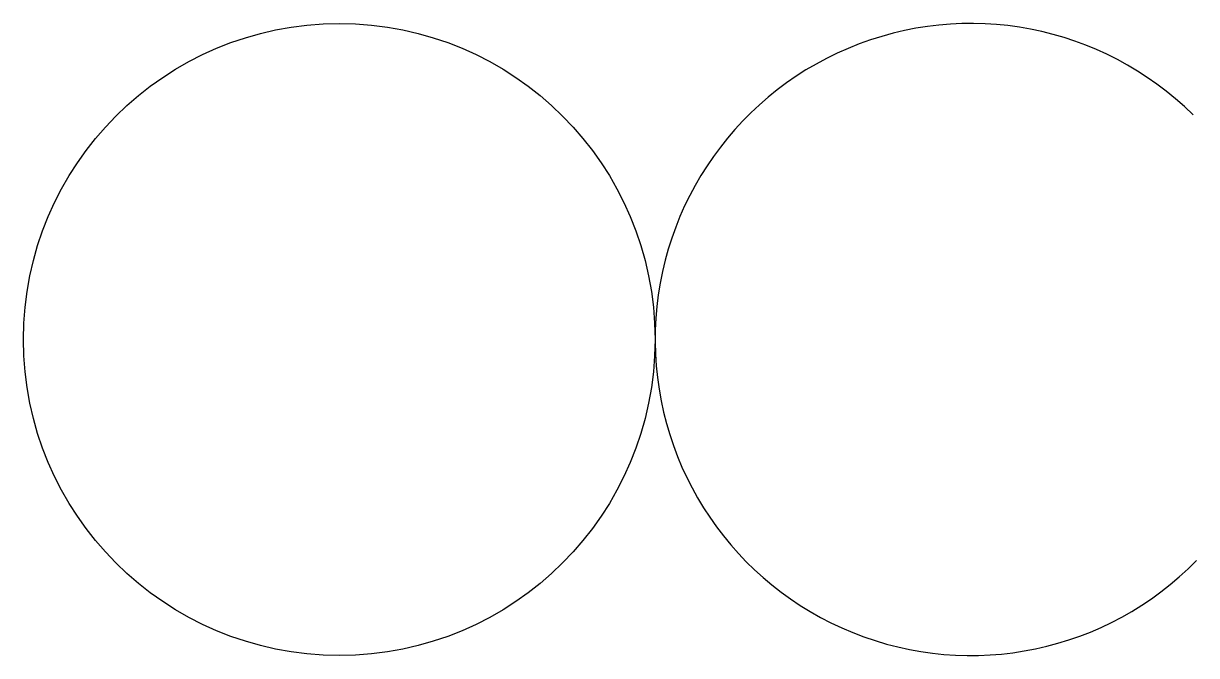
# Model space of a CAD drawing. Extents: x 1306.956 to 1307.072, y 424.92 to 424.983.
import ezdxf

# ---------------------------------------------------------------- set-up
doc = ezdxf.new("R2010")
doc.units = 0
doc.header["$LTSCALE"] = 48
doc.header["$MEASUREMENT"] = 0
doc.layers.get('0').update_dxf_attribs({"linetype": 'CONTINUOUS'})

msp = doc.modelspace()

# ---------------------------------------------------------------- linework, layer by layer
at = {"linetype": 'CONTINUOUS'}
msp.add_circle((1306.987456275056, 424.9514994083767), 0.03125, dxfattribs=at)
msp.add_arc((1307.049956275056, 424.9514994083767), 0.03125, 45.30186424137963, 315.6063228558721, dxfattribs=at)

doc.saveas('drawing.dxf')
